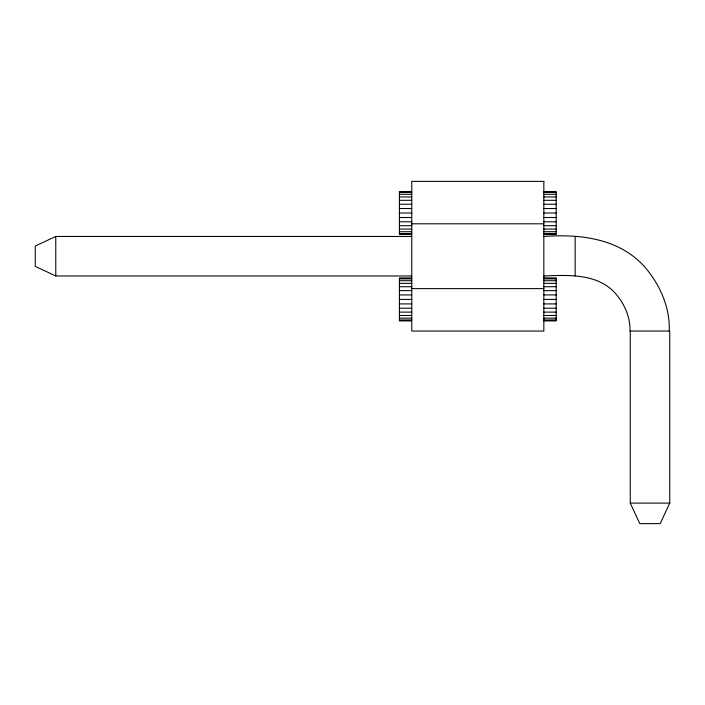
<?xml version="1.0" encoding="UTF-8"?>
<svg xmlns="http://www.w3.org/2000/svg" width="705" height="705" viewBox="0 0 705 705"><rect width="100%" height="100%" fill="white"/><g stroke="black" fill="none" stroke-linecap="round" stroke-linejoin="round"><path stroke-width="1.06" d="M543.837 275.963C568.653 275.047 598.228 273.223 616.1 294.188C624.709 304.41 630.473 317.532 629.944 331.05L669.75 331.05L669.75 503.106L660.18 523.621L639.814 523.621L630.252 503.106L630.252 331.05M411.755 236.466L55.766 236.466L35.25 246.027L35.25 266.402L55.766 275.963L411.755 275.963M411.755 191.522L399.409 191.522L399.409 234.492L411.755 234.492M543.837 191.522L556.183 191.522L556.183 234.492L543.837 234.492M399.409 192.465L411.755 192.465M543.837 192.465L556.183 192.465M399.409 194.298L411.755 194.298M543.837 194.298L556.183 194.298M399.409 196.951L411.755 196.951M543.837 196.951L556.183 196.951M399.409 200.308L411.755 200.308M543.837 200.308L556.183 200.308M399.409 204.221L411.755 204.221M543.837 204.221L556.183 204.221M399.409 208.521L411.755 208.521M543.837 208.521L556.183 208.521M399.409 213.007L411.755 213.007M543.837 213.007L556.183 213.007M399.409 217.501L411.755 217.501M543.837 217.501L556.183 217.501M399.409 221.793L411.755 221.793M543.837 221.793L556.183 221.793M411.755 223.811L543.837 223.811M399.409 225.706L411.755 225.706M543.837 225.706L556.183 225.706M399.409 229.063L411.755 229.063M543.837 229.063L556.183 229.063M399.409 231.716L411.755 231.716M543.837 231.716L556.183 231.716M399.409 233.558L411.755 233.558M543.837 233.558L556.183 233.558M543.837 236.466C580.312 233.804 620.03 238.457 645.454 267.759C660.233 285.296 670.138 307.838 669.23 331.05M411.755 277.937L399.409 277.937L399.409 320.907L411.755 320.907M543.837 277.937L556.183 277.937L556.183 320.907L543.837 320.907M399.409 278.872L411.755 278.872M543.837 278.872L556.183 278.872M399.409 280.713L411.755 280.713M543.837 280.713L556.183 280.713M399.409 283.366L411.755 283.366M543.837 283.366L556.183 283.366M399.409 286.724L411.755 286.724M543.837 286.724L556.183 286.724M411.755 288.618L543.837 288.618M399.409 290.636L411.755 290.636M543.837 290.636L556.183 290.636M399.409 294.928L411.755 294.928M543.837 294.928L556.183 294.928M399.409 299.422L411.755 299.422M543.837 299.422L556.183 299.422M399.409 303.908L411.755 303.908M543.837 303.908L556.183 303.908M399.409 308.208L411.755 308.208M543.837 308.208L556.183 308.208M399.409 312.121L411.755 312.121M543.837 312.121L556.183 312.121M399.409 315.47L411.755 315.47M543.837 315.47L556.183 315.47M399.409 318.131L411.755 318.131M543.837 318.131L556.183 318.131M399.409 319.964L411.755 319.964M543.837 319.964L556.183 319.964M630.252 503.106L669.75 503.106M575.165 236.466L575.165 275.963M55.766 236.466L55.766 275.963M543.837 181.379L411.755 181.379L411.755 331.05L543.837 331.05L543.837 181.379"/></g></svg>
